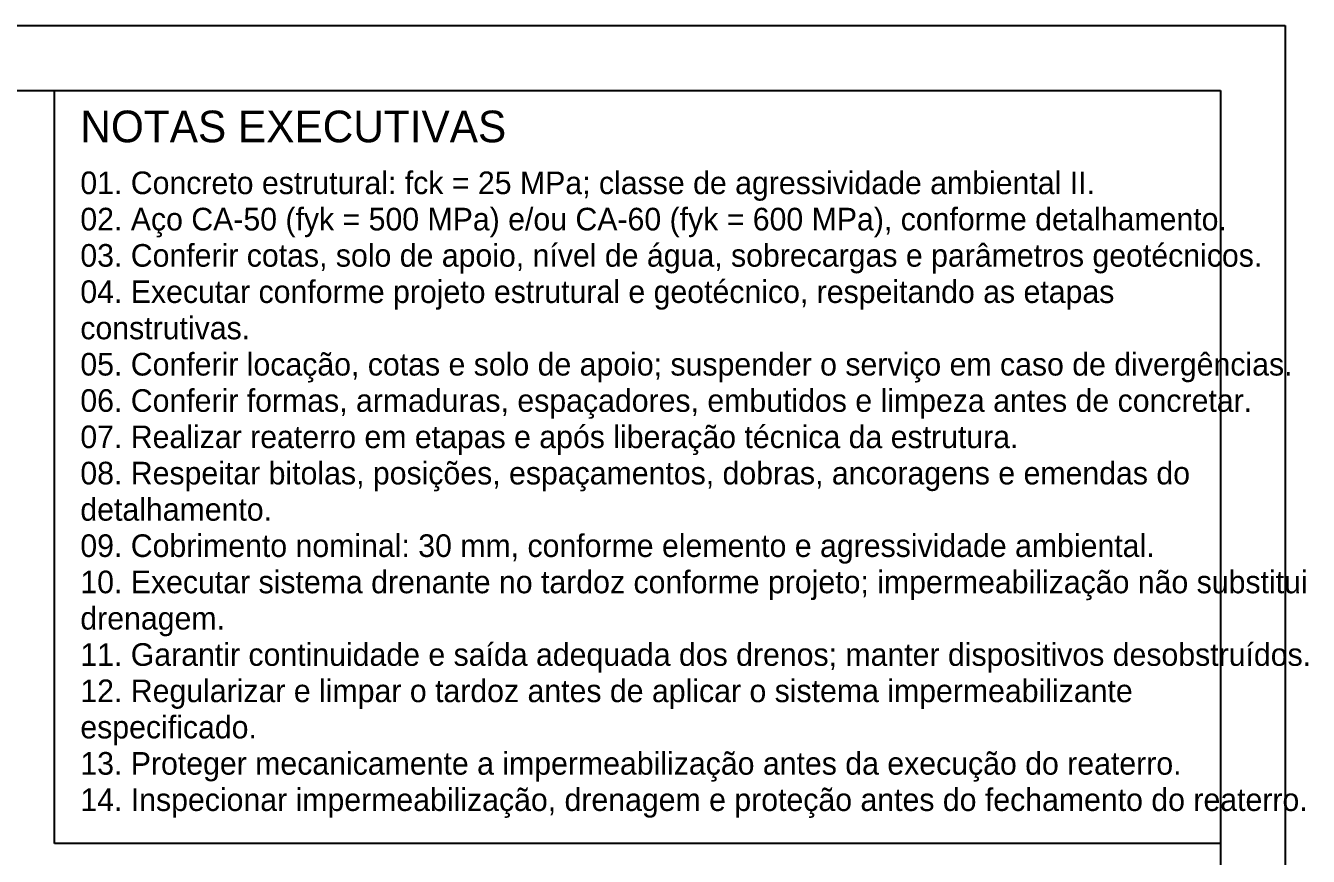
# Model space of a CAD drawing. Header units: millimetres. Extents: x 0 to 3648, y 0 to 594.
# Drawn here: x 1567.6 to 1765.6, y 465.8 to 594 of the extents above; entities that cross this region are included whole.
import ezdxf

# ---------------------------------------------------------------- set-up
doc = ezdxf.new("R2010")
doc.units = ezdxf.units.MM
for name, color, linetype in [('FORMAS', 7, 'CONTINUOUS'), ('MOLDURA', 7, 'CONTINUOUS'), ('TEXTOS', 2, 'CONTINUOUS')]:
    doc.layers.add(name, color=color, linetype=linetype)

msp = doc.modelspace()

# ---------------------------------------------------------------- linework, layer by layer
at = {"layer": 'FORMAS'}
for p, q in [((1571.9998, 584), (1751.9998, 584)), ((1571.9998, 467.8), (1571.9998, 584)), ((1751.9998, 584), (1751.9998, 467.8)), ((1751.9998, 467.8), (1571.9998, 467.8))]:
    msp.add_line(p, q, dxfattribs=at)
at = {"layer": 'MOLDURA'}
for p, q in [((920.99995, 594), (1761.9998, 594)), ((1761.9998, 594), (1761.9998, -0.00003)), ((940.99995, 584), (1751.9998, 584)), ((1751.9998, 584), (1751.9998, 9.99997))]:
    msp.add_line(p, q, dxfattribs=at)

# ---------------------------------------------------------------- texts
at = {"layer": 'TEXTOS'}
for s, height, p in [('NOTAS EXECUTIVAS', 4.88827, (1575.99995, 576)), ('01. Concreto estrutural: fck = 25 MPa; classe de agressividade ambiental II.', 3.49162, (1575.99995, 568)), ('02. Aço CA-50 (fyk = 500 MPa) e/ou CA-60 (fyk = 600 MPa), conforme detalhamento.', 3.49162, (1575.99995, 562.4)), ('03. Conferir cotas, solo de apoio, nível de água, sobrecargas e parâmetros geotécnicos.', 3.49162, (1575.99995, 556.8)), ('04. Executar conforme projeto estrutural e geotécnico, respeitando as etapas', 3.49162, (1575.99995, 551.2)), ('construtivas.', 3.49162, (1575.99995, 545.6)), ('05. Conferir locação, cotas e solo de apoio; suspender o serviço em caso de divergências.', 3.49162, (1575.99995, 540)), ('06. Conferir formas, armaduras, espaçadores, embutidos e limpeza antes de concretar.', 3.49162, (1575.99995, 534.4)), ('07. Realizar reaterro em etapas e após liberação técnica da estrutura.', 3.49162, (1575.99995, 528.8)), ('08. Respeitar bitolas, posições, espaçamentos, dobras, ancoragens e emendas do', 3.49162, (1575.99995, 523.2)), ('detalhamento.', 3.49162, (1575.99995, 517.6)), ('09. Cobrimento nominal: 30 mm, conforme elemento e agressividade ambiental.', 3.49162, (1575.99995, 512)), ('10. Executar sistema drenante no tardoz conforme projeto; impermeabilização não substitui', 3.49162, (1575.99995, 506.4)), ('drenagem.', 3.49162, (1575.99995, 500.8)), ('11. Garantir continuidade e saída adequada dos drenos; manter dispositivos desobstruídos.', 3.49162, (1575.99995, 495.2)), ('12. Regularizar e limpar o tardoz antes de aplicar o sistema impermeabilizante', 3.49162, (1575.99995, 489.6)), ('especificado.', 3.49162, (1575.99995, 484)), ('13. Proteger mecanicamente a impermeabilização antes da execução do reaterro.', 3.49162, (1575.99995, 478.4)), ('14. Inspecionar impermeabilização, drenagem e proteção antes do fechamento do reaterro.', 3.49162, (1575.99995, 472.8))]:
    msp.add_text(s, height=height, dxfattribs=at).set_placement(p)

doc.saveas('drawing.dxf')
